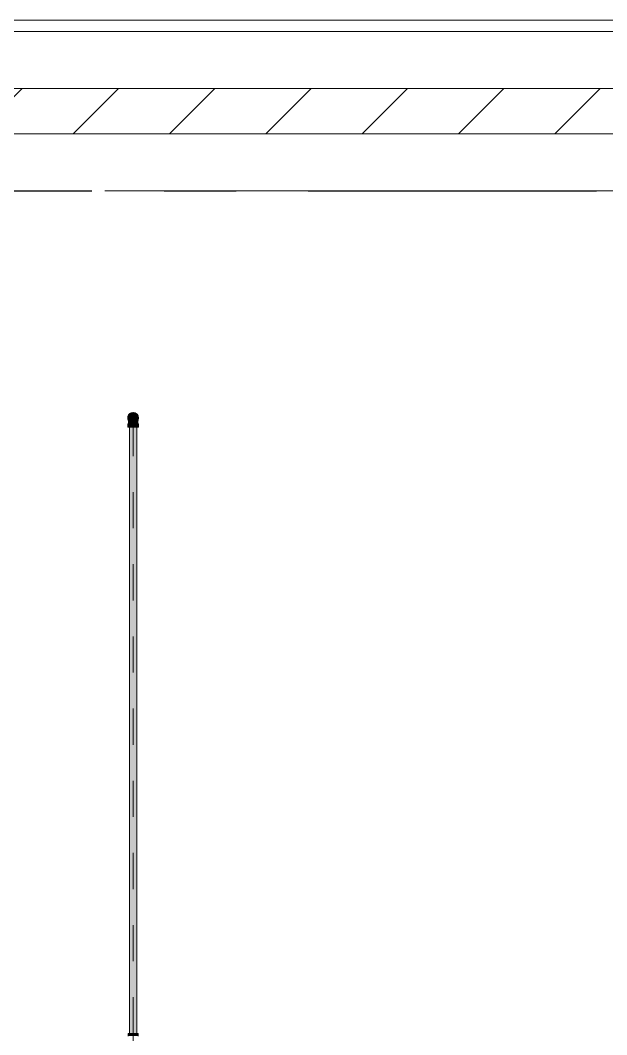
# Model space of a CAD drawing. Header units: millimetres. Extents: x -4000 to 187956, y -58990 to 162485.
# Drawn here: x 91253 to 93835, y 136737 to 141200 of the extents above; entities that cross this region are included whole.
import ezdxf

# ---------------------------------------------------------------- set-up
doc = ezdxf.new("R2010")
doc.units = ezdxf.units.MM
for name, pattern in [('Dash 1_16_', [317.5, 158.75, -158.75]), ('Grid Line', [2222.5, 1270, -317.5, 317.5, -317.5]), ('Grid Line 12_5mm', [2150, 1250, -300, 300, -300])]:
    doc.linetypes.add(name, pattern=pattern)
for name, color, linetype, lineweight in [('A-WALL', 113, 'Continuous', 13), ('A-WALL-PATT', 111, 'Continuous', 13), ('F-SPRN', 3, 'Continuous', 9), ('P-PIPE', 3, 'Continuous', 9), ('P-PIPE-CNTR', 3, 'Continuous', 9), ('S-GRID', 1, 'Continuous', 30)]:
    doc.layers.add(name, color=color, linetype=linetype, lineweight=lineweight)

# ---------------------------------------------------------------- blocks, each defined once
blk = doc.blocks.new('CMF2_NHAXUONG_A_rvt-1-FFS - TANG 1')
at = {"layer": 'A-WALL-PATT', "lineweight": 9}
h = blk.add_hatch(dxfattribs=at)
h.set_pattern_fill('FP_12', color=250, style=0, pattern_type=2)
h.set_pattern_definition([(45, (0, 0), (-212.13203, 212.13203), [])])
h.paths.add_polyline_path([(67549.8, 140700.5), (98249.8, 140700.5), (98249.8, 140900), (67549.8, 140900)])
at = {"layer": 'A-WALL', "color": 50, "lineweight": 15}
for p, q in [((98749.6, 141200), (66999.6, 141200)), ((98749.6, 141150), (66999.6, 141150)), ((67549.8, 140900), (98249.8, 140900)), ((98249.8, 140900), (67549.8, 140900)), ((88350, 140700.5), (98249.8, 140700.5))]:
    blk.add_line(p, q, dxfattribs=at)
at = {"layer": 'A-WALL', "color": 35, "lineweight": 15}
for p, q in [((98749.6, 141200), (80349.8, 141200)), ((88350, 140700.5), (98249.8, 140700.5))]:
    blk.add_line(p, q, dxfattribs=at)
at = {"layer": 'S-GRID', "linetype": 'Grid Line 12_5mm', "lineweight": 9}
blk.add_line((-824.3, 140450), (183641.1, 140450), dxfattribs=at)
blk = doc.blocks.new('Sprinkler_Up - DN20-V94-FFS - TANG 1')
at = {"layer": 'F-SPRN', "transparency": 33554534}
for points in [[(-22.2, 0), (-3.9, 0.7), (-1.7, 2.9), (-1.2, 3.5), (-0.6, 4), (0.6, 4), (1.2, 3.5), (1.7, 2.9), (4.6, 0), (22.2, 0), (18, 13.1), (6.9, 21.2), (-6.9, 21.2), (-18, 13.1), (-20.5, 5.2)], [(0, -21.2), (6.9, -21.2), (18, -13.1), (22.2, 0), (3.9, -0.7), (1.7, -2.9), (1.2, -3.5), (0.6, -4), (-0.6, -4), (-1.2, -3.5), (-1.7, -2.9), (-4.6, 0), (-22.2, 0), (-18, -13.1), (-6.9, -21.2)], [(0, -16.7), (4.3, -16.1), (11.8, -11.8), (16.1, -4.3), (15, 6.3), (11.8, 11.8), (8.3, 14.4), (0, 16.7), (-4.3, 16.1), (-11.8, 11.8), (-16.1, 4.3), (-16.1, -4.3), (-11.8, -11.8), (-8.3, -14.4)], [(0, -15.6), (7.8, -13.5), (13.5, -7.8), (15.1, -4), (14.1, 6.3), (13.5, 7.8), (7.8, 13.5), (0, 15.6), (-7.8, 13.5), (-11, 11), (-15.1, 4), (-15.1, -4), (-11, -11), (-7.8, -13.5)], [(-10.9, -5.5), (-10.9, 5.4), (-14.5, 5.4), (-14.5, -5.5)], [(-7.7, -5.5), (-7.7, 5.4), (-10.9, 5.4), (-10.9, -5.5)], [(0, -5.5), (0, 5.4), (-7.7, 5.4), (-7.7, -5.5)], [(0, 0), (5.7, 0), (2.9, 4.9), (-2.9, 4.9), (-5.7, 0)], [(2.9, -4.9), (5.7, 0), (-5.7, 0), (-2.9, -4.9)], [(-4.6, 0), (4.6, 0), (0, 4.6)], [(0, -4.6), (4.6, 0), (-4.6, 0)], [(0, -2.6), (1.3, 0), (-1.8, 0)], [(-1.3, 0), (1.8, 0), (0, 2.6)], [(7.7, -5.5), (7.7, 5.4), (0, 5.4), (0, -5.5)], [(10.9, -5.5), (10.9, 5.4), (7.7, 5.4), (7.7, -5.5)], [(14.5, -5.5), (14.5, 5.4), (10.9, 5.4), (10.9, -5.5)]]:
    blk.add_hatch(color=1, dxfattribs=at).paths.add_polyline_path(points)
at = {"layer": 'F-SPRN', "color": 1}
for p, q in [((-11.5, 5.4), (-14.5, 5.4)), ((-14.5, 5.4), (-11.3, 5.4)), ((-14.5, 5.4), (-14.5, 3.7)), ((-14.5, 3.3), (-14.5, 0)), ((-11.5, 5.4), (-11.5, 4)), ((-10.9, 1.9), (-10.9, 3.6)), ((-10.8, 5.4), (-8, 5.4)), ((-8.1, 5.4), (-10.8, 5.4)), ((-8.1, 5.4), (-8.1, 2.8)), ((-8.1, 2.5), (-8.1, 0.7)), ((-7.7, 4.8), (-7.7, 2.7)), ((-7.7, 4.8), (-7.7, 2.7)), ((-7.7, 2.1), (-7.7, 0.5)), ((-7.7, 2.1), (-7.7, 0.5)), ((-6.7, 5.4), (-4.7, 5.4)), ((-5.8, 3.8), (-5.8, 2.2)), ((-2.1, 0), (-2.1, 0)), ((-2.1, 0), (-2.1, -0.1)), ((-0.5, 2), (-0.6, 2)), ((-0.6, 2), (-0.6, 2)), ((0, 2.1), (-0.1, 2.1)), ((2.1, 0), (2.1, 0.1)), ((2.1, 0), (2.1, 0)), ((4.7, 5.4), (6.5, 5.4)), ((7.7, 5.4), (10.8, 5.4)), ((7.7, 5.2), (7.7, 2.7)), ((7.7, 5.2), (7.7, 2.7)), ((7.7, 2.3), (7.7, 0.5)), ((7.7, 2.3), (7.7, 0.5)), ((10.8, 5.4), (8.1, 5.4)), ((8.1, 5.4), (8.1, 2.8)), ((8.1, 2.5), (8.1, 0.4)), ((10.9, 5.4), (14.5, 5.4)), ((10.9, 3.6), (10.9, 0.2)), ((14.5, 5.4), (11.5, 5.4)), ((11.5, 5.4), (11.5, 4)), ((11.5, 3), (11.5, 0.2)), ((14.5, 5.4), (14.5, -5.5)), ((-14.5, -1.3), (-14.5, -3.7)), ((-11.1, -5.5), (-14.5, -5.5)), ((-14.5, -5.5), (-11.5, -5.5)), ((-10.9, -2.6), (-10.9, -1.3)), ((-10.8, -5.5), (-8.1, -5.5)), ((-7.8, -5.5), (-10.8, -5.5)), ((-8.1, -4.2), (-8.1, -5.5)), ((-7.7, -2.7), (-7.7, -4)), ((-7.7, -2.7), (-7.7, -4)), ((-7, -5.5), (-5.8, -5.5)), ((-4.8, -5.5), (-7, -5.5)), ((-5.8, -2.3), (-5.8, -3.8)), ((0, -2.1), (0.1, -2.1)), ((7, -5.5), (4.8, -5.5)), ((5.8, -2.2), (5.8, -3.8)), ((5.8, -5.5), (7, -5.5)), ((7.7, -0.5), (7.7, -2.3)), ((7.7, -0.5), (7.7, -2.3)), ((7.7, -2.7), (7.7, -5.4)), ((7.7, -2.7), (7.7, -5.4)), ((10.8, -5.5), (7.7, -5.5)), ((8.1, -0.4), (8.1, -2.5)), ((8.1, -2.8), (8.1, -5.5)), ((8.1, -5.5), (10.8, -5.5)), ((10.9, -0.2), (10.9, -3.6)), ((14.5, -5.5), (10.9, -5.5)), ((11.5, -0.2), (11.5, -3)), ((11.5, -4), (11.5, -5.5)), ((11.5, -5.5), (14.5, -5.5))]:
    blk.add_line(p, q, dxfattribs=at)
at = {"layer": 'F-SPRN', "color": 1, "flags": 128}
for points in [[(-0.6, 2), (-0.7, 2), (-0.8, 1.9), (-0.9, 1.9), (-0.9, 1.9), (-1, 1.8), (-1.1, 1.8), (-1.2, 1.7), (-1.2, 1.7), (-1.3, 1.6), (-1.4, 1.6), (-1.4, 1.5), (-1.5, 1.5), (-1.5, 1.4), (-1.6, 1.3), (-1.6, 1.3), (-1.7, 1.2), (-1.7, 1.1), (-1.8, 1.1), (-1.8, 1), (-1.9, 0.9), (-1.9, 0.8), (-1.9, 0.8), (-2, 0.7), (-2, 0.6), (-2, 0.5), (-2, 0.5), (-2, 0.4), (-2.1, 0.3), (-2.1, 0.2), (-2.1, 0.1), (-2.1, 0)], [(-0.1, 2.1), (-0.1, 2.1), (-0.2, 2.1), (-0.3, 2.1), (-0.4, 2), (-0.5, 2)], [(2.1, 0.1), (2.1, 0.2), (2.1, 0.2), (2.1, 0.3), (2, 0.4), (2, 0.5), (2, 0.6), (2, 0.7), (1.9, 0.7), (1.9, 0.8), (1.9, 0.9), (1.8, 1), (1.8, 1), (1.8, 1.1), (1.7, 1.2), (1.7, 1.2), (1.6, 1.3), (1.6, 1.4), (1.5, 1.4), (1.4, 1.5), (1.4, 1.5), (1.3, 1.6), (1.3, 1.7), (1.2, 1.7), (1.1, 1.7), (1.1, 1.8), (1, 1.8), (0.9, 1.9), (0.8, 1.9), (0.8, 1.9), (0.7, 2), (0.6, 2), (0.5, 2), (0.4, 2), (0.4, 2), (0.3, 2.1), (0.2, 2.1), (0.1, 2.1), (0, 2.1)], [(-2.1, -0.1), (-2.1, -0.2), (-2.1, -0.2), (-2.1, -0.3)], [(-2.1, -0.3), (-2, -0.4), (-2, -0.5), (-2, -0.6), (-2, -0.7), (-1.9, -0.7), (-1.9, -0.8), (-1.9, -0.9), (-1.8, -1), (-1.8, -1), (-1.8, -1.1), (-1.7, -1.2), (-1.7, -1.2), (-1.6, -1.3), (-1.6, -1.4), (-1.5, -1.4), (-1.4, -1.5), (-1.4, -1.5), (-1.3, -1.6), (-1.3, -1.7), (-1.2, -1.7), (-1.1, -1.7), (-1.1, -1.8), (-1, -1.8), (-0.9, -1.9), (-0.8, -1.9), (-0.8, -1.9), (-0.7, -2), (-0.6, -2), (-0.5, -2), (-0.4, -2), (-0.4, -2), (-0.3, -2.1), (-0.2, -2.1), (-0.1, -2.1), (0, -2.1)], [(0.1, -2.1), (0.1, -2.1), (0.2, -2.1), (0.3, -2.1), (0.4, -2), (0.5, -2), (0.6, -2), (0.6, -2), (0.7, -2), (0.8, -1.9), (0.9, -1.9), (0.9, -1.9), (1, -1.8), (1.1, -1.8), (1.2, -1.7), (1.2, -1.7), (1.3, -1.6), (1.4, -1.6), (1.4, -1.5), (1.5, -1.5), (1.5, -1.4), (1.6, -1.3), (1.6, -1.3), (1.7, -1.2), (1.7, -1.1), (1.8, -1.1), (1.8, -1), (1.9, -0.9), (1.9, -0.8), (1.9, -0.8), (2, -0.7), (2, -0.6), (2, -0.5), (2, -0.5), (2, -0.4), (2.1, -0.3), (2.1, -0.2), (2.1, -0.1), (2.1, 0)]]:
    blk.add_lwpolyline(points, dxfattribs=at)
at = {"layer": 'F-SPRN', "color": 1}
for radius, start, end in [(22.2, 360, 180), (21.9, 165.6773, 179.2615), (21.9, 144.7698, 162.401), (21.9, 126.6942, 143.2701), (16.7, 167.6802, 180), (16.7, 167.6802, 180), (16.7, 157.6142, 164.9693), (16.7, 157.6142, 164.9693), (15.6, 166.4265, 180), (15.6, 166.4265, 180), (15.6, 156.3845, 165), (15.6, 156.3845, 165), (16.7, 136.7213, 149.931), (16.7, 136.7213, 149.931), (15.6, 150.9409, 156.0102), (15.6, 150.9409, 156.0102), (15.6, 138.4214, 150), (15.6, 138.4214, 150), (21.9, 108.2621, 125.7507), (16.7, 121.4181, 130.5751), (16.7, 121.4181, 130.5751), (15.6, 120.5262, 133.2078), (15.6, 120.5262, 133.2078), (16.7, 106.5995, 120), (16.7, 106.5995, 120), (15.6, 114.4363, 119.9813), (15.6, 114.4363, 119.9813), (21.9, 99.348, 107.901), (4.63, 155.7832, 180), (4.63, 155.7832, 180), (16.7, 96.4143, 105), (16.7, 96.4143, 105), (4.63, 109.0192, 138.2703), (4.63, 109.0192, 138.2703), (21.9, 90.145, 98.8503), (15.6, 95.5762, 100.6843), (15.6, 95.5762, 100.6843), (2.56, 109.0192, 168.8278), (2.56, 109.0192, 168.8278), (2.04, 109.0192, 180), (16.7, 83.0684, 90), (16.7, 83.0684, 90), (4.63, 17.9592, 90), (4.63, 17.9592, 90), (3.81, 57.0577, 90), (2.56, 14.5599, 90), (2.56, 14.5599, 90), (2.04, 10.4703, 90), (21.9, 72.5583, 89.4624), (15.6, 75.573, 80.5892), (15.6, 75.573, 80.5892), (3.81, 16.1605, 43.8358), (15.6, 67.5614, 74.5481), (15.6, 67.5614, 74.5481), (16.7, 60, 75), (16.7, 60, 75), (15.6, 60.0187, 65.5637), (15.6, 60.0187, 65.5637), (21.9, 54.2493, 71.7379), (15.6, 46.7922, 60), (15.6, 46.7922, 60), (16.7, 49.4249, 58.5819), (16.7, 49.4249, 58.5819), (15.6, 30, 41.5786), (15.6, 30, 41.5786), (16.7, 30, 43.2787), (16.7, 30, 43.2787), (21.9, 36.7299, 53.3058), (15.6, 23.9898, 29.5646), (15.6, 23.9898, 29.5646), (15.6, 15, 23.6155), (15.6, 15, 23.6155), (15.6, 360, 13.6618), (15.6, 0, 13.6618), (16.7, 15, 22.3858), (16.7, 15, 22.3858), (16.7, 360, 12.3198), (16.7, 0, 12.3198), (21.9, 17.599, 35.2302), (21.9, 0.7385, 14.3227), (22.2, 180, 360), (21.9, 180.7385, 194.3227), (21.9, 195.1849, 215.2302), (21.9, 216.7299, 233.3058), (16.7, 180, 192.3198), (16.7, 180, 192.3198), (16.7, 195.0307, 204.6121), (16.7, 195.0307, 204.6121), (15.6, 181.9082, 193.6618), (15.6, 181.9082, 193.6618), (15.6, 197.3339, 209.5646), (15.6, 197.3339, 209.5646), (16.7, 210.069, 223.2787), (16.7, 210.069, 223.2787), (15.6, 212.5472, 221.5786), (15.6, 212.5472, 221.5786), (21.9, 234.2493, 251.7379), (16.7, 229.4249, 238.5819), (16.7, 229.4249, 238.5819), (15.6, 233.795, 240), (15.6, 233.795, 240), (16.7, 240, 255), (16.7, 240, 255), (15.6, 240.0187, 254.5481), (15.6, 240.0187, 254.5481), (21.9, 252.5583, 269.4624), (4.63, 197.9592, 0), (4.63, 197.9592, 360), (15.6, 255, 267.64), (15.6, 255, 267.64), (3.81, 196.1605, 360), (2.56, 191.1677, 0), (2.56, 191.1677, 360), (2.04, 190.4703, 0), (16.7, 263.0684, 270), (16.7, 263.0684, 270), (21.9, 270.145, 278.8503), (15.6, 275.5762, 280.6843), (15.6, 275.5762, 280.6843), (16.7, 276.4143, 285), (16.7, 276.4143, 285), (21.9, 279.348, 287.901), (16.7, 286.5995, 300), (16.7, 286.5995, 300), (15.6, 294.4363, 299.9813), (15.6, 294.4363, 299.9813), (21.9, 288.2621, 305.7507), (15.6, 300, 313.2078), (15.6, 300, 313.2078), (16.7, 301.4181, 310.5751), (16.7, 301.4181, 310.5751), (15.6, 318.4214, 330), (15.6, 318.4214, 330), (16.7, 316.7213, 330), (16.7, 316.7213, 330), (21.9, 306.6942, 323.2701), (15.6, 330.4354, 345), (15.6, 330.4354, 336.3845), (15.6, 339.6139, 345), (15.6, 346.3382, 360), (15.6, 346.3382, 360), (16.7, 335.3879, 345), (16.7, 335.3879, 345), (16.7, 347.6802, 360), (16.7, 347.6802, 360), (21.9, 324.7698, 344.8151), (21.9, 345.6773, 359.2615)]:
    blk.add_arc((0, 0), radius, start, end, dxfattribs=at)
blk = doc.blocks.new('Steel_Elbow_Threaded_HoaPhat - Standard-V87-FFS - TANG 1')
at = {"layer": 'P-PIPE', "lineweight": 13, "transparency": 33554534}
for points in [[(46650, 139426), (46656.2, 139426.8), (46662.1, 139429.2), (46667.1, 139433), (46670.9, 139438), (46673.3, 139443.8), (46674.1, 139450.1), (46673.3, 139456.4), (46670.9, 139462.1), (46667.1, 139467.1), (46662.1, 139471), (46656.2, 139473.4), (46650, 139474.2), (46643.8, 139473.4), (46637.9, 139471), (46633, 139467.1), (46629.1, 139462.1), (46626.7, 139456.3), (46625.9, 139450.1), (46626.7, 139443.8), (46629.1, 139438), (46633, 139433), (46637.9, 139429.2), (46643.8, 139426.8)], [(46633, 139409.5), (46650, 139409.5), (46650, 139424.7), (46625.9, 139424.7), (46626.7, 139409.5), (46629.1, 139409.5)], [(46674.1, 139409.5), (46673.3, 139424.7), (46650, 139424.7), (46650, 139409.5), (46673.3, 139409.5)]]:
    blk.add_hatch(color=1, dxfattribs=at).paths.add_polyline_path(points)
h = blk.add_hatch(color=1, dxfattribs=at)
h.paths.add_polyline_path([(46633.1, 139434.9), (46630.5, 139439.5), (46631.4, 139435.6)])
h.paths.add_polyline_path([(46630.4, 139424.7), (46650, 139424.7), (46650, 139428.9), (46642.8, 139430.2), (46644.1, 139428.3), (46636.6, 139433), (46632.6, 139437.1), (46633.8, 139431.9), (46631.4, 139435.6), (46629.1, 139441.6), (46629.4, 139433), (46630.5, 139433.3), (46630.6, 139429.2), (46629.3, 139428.9)])
h = blk.add_hatch(color=1, dxfattribs=at)
h.paths.add_polyline_path([(46657.2, 139430.2), (46659.7, 139430.2), (46655.9, 139428.3)])
h.paths.add_polyline_path([(46668.3, 139424.7), (46669.7, 139428.5), (46669.9, 139435.9), (46670.2, 139440), (46668.8, 139439.5), (46662.8, 139432.6), (46657.2, 139430.2), (46650, 139428.9), (46650, 139424.7), (46666, 139424.7)])
h.paths.add_polyline_path([(46665.7, 139433.4), (46666.1, 139435.6), (46668.2, 139436.4)])
at = {"layer": 'P-PIPE', "color": 20, "lineweight": 13}
for p, q in [((46628.9, 139450.1), (46628.9, 139450.1)), ((46628.9, 139442.9), (46628.9, 139443.6)), ((46628.9, 139442.2), (46628.9, 139442.9)), ((46628.9, 139439), (46628.9, 139439.8)), ((46628.9, 139438.2), (46628.9, 139439)), ((46629, 139452.6), (46629.1, 139453.5)), ((46629.5, 139455.1), (46629.7, 139455.9)), ((46633, 139462.7), (46633.6, 139463.4)), ((46634.7, 139464.7), (46635.3, 139465.3)), ((46636.5, 139466.4), (46637.2, 139466.9)), ((46637.2, 139466.9), (46637.9, 139467.4)), ((46639.3, 139468.3), (46640, 139468.7)), ((46641.6, 139469.5), (46642.3, 139469.8)), ((46642.3, 139469.8), (46643.1, 139470.1)), ((46649.8, 139471.2), (46650, 139471.2)), ((46652.5, 139471.1), (46653.4, 139471)), ((46661.2, 139468), (46661.9, 139467.5)), ((46664.6, 139465.4), (46665.2, 139464.8)), ((46666.3, 139463.6), (46666.8, 139462.9)), ((46666.8, 139462.9), (46667.3, 139462.2)), ((46667.3, 139462.2), (46667.8, 139461.5)), ((46667.8, 139461.5), (46668.2, 139460.8)), ((46668.2, 139460.8), (46668.7, 139460.1)), ((46668.7, 139460.1), (46669, 139459.3)), ((46669, 139459.3), (46669.4, 139458.5)), ((46670.3, 139456.2), (46670.5, 139455.3)), ((46670.8, 139453.7), (46671, 139452.8)), ((46671.1, 139451.2), (46671.2, 139450.3)), ((46671.2, 139450.3), (46671.2, 139450.1)), ((46671.2, 139450.1), (46671.2, 139450.1)), ((46671.2, 139445.1), (46671.2, 139444.4)), ((46671.2, 139444.4), (46671.2, 139443.8)), ((46671.2, 139443.8), (46671.2, 139443.1)), ((46671.2, 139439.2), (46671.2, 139438.4)), ((46625.9, 139424.7), (46625.9, 139409.5)), ((46630.3, 139424.7), (46625.9, 139424.7)), ((46650, 139424.7), (46625.9, 139424.7)), ((46625.9, 139409.5), (46633, 139409.5)), ((46625.9, 139409.5), (46650, 139409.5)), ((46628.9, 139424.7), (46642.8, 139424.7)), ((46630.1, 139424.7), (46631.7, 139424.7)), ((46633, 139424.7), (46630.3, 139424.7)), ((46631.7, 139424.7), (46632.8, 139424.7)), ((46633.8, 139424.7), (46636.4, 139424.7)), ((46633.8, 139409.5), (46637.9, 139409.5)), ((46642.7, 139424.7), (46634, 139424.7)), ((46636.4, 139424.7), (46642.8, 139424.7)), ((46638.2, 139409.5), (46650, 139409.5)), ((46643.7, 139424.7), (46650, 139424.7)), ((46643.7, 139424.7), (46650, 139424.7)), ((46650, 139424.7), (46643.8, 139424.7)), ((46656.2, 139424.7), (46650, 139424.7)), ((46674.1, 139424.7), (46650, 139424.7)), ((46650, 139424.7), (46656.3, 139424.7)), ((46650, 139424.7), (46656.3, 139424.7)), ((46650, 139409.5), (46661.8, 139409.5)), ((46650, 139409.5), (46674.1, 139409.5)), ((46657.2, 139424.7), (46663.6, 139424.7)), ((46657.2, 139424.7), (46671.2, 139424.7)), ((46666, 139424.7), (46657.3, 139424.7)), ((46662.1, 139409.5), (46666.2, 139409.5)), ((46663.6, 139424.7), (46666.2, 139424.7)), ((46668.5, 139424.7), (46667.1, 139424.7)), ((46667.1, 139409.5), (46674.1, 139409.5)), ((46667.2, 139424.7), (46668.3, 139424.7)), ((46674.1, 139424.7), (46668.5, 139424.7)), ((46674.1, 139409.5), (46674.1, 139424.7))]:
    blk.add_line(p, q, dxfattribs=at)
at = {"layer": 'P-PIPE', "color": 20, "lineweight": 13, "flags": 128}
for points in [[(46628.9, 139450.1), (46628.9, 139450.9), (46628.9, 139451.8), (46629, 139452.6)], [(46628.9, 139449.7), (46628.9, 139449.9), (46628.9, 139450), (46628.9, 139450.1)], [(46628.9, 139449.3), (46628.9, 139449.5), (46628.9, 139449.7)], [(46628.9, 139448.4), (46628.9, 139448.7), (46628.9, 139449), (46628.9, 139449.3)], [(46628.9, 139447.5), (46628.9, 139448), (46628.9, 139448.4)], [(46628.9, 139446.1), (46628.9, 139446.6), (46628.9, 139447.1), (46628.9, 139447.5)], [(46628.9, 139444.9), (46628.9, 139445.5), (46628.9, 139446.1)], [(46628.9, 139443.6), (46628.9, 139444.3), (46628.9, 139444.9)], [(46628.9, 139439.8), (46628.9, 139440.6), (46628.9, 139441.4), (46628.9, 139442.2)], [(46628.9, 139424.7), (46628.9, 139425.7), (46628.9, 139426.7), (46628.9, 139427.7), (46628.9, 139428.7), (46628.9, 139429.7), (46628.9, 139430.7), (46628.9, 139431.7), (46628.9, 139432.7), (46628.9, 139433.6), (46628.9, 139434.6), (46628.9, 139435.5), (46628.9, 139436.4), (46628.9, 139437.3), (46628.9, 139438.2)], [(46629.1, 139453.5), (46629.3, 139454.3), (46629.5, 139455.1)], [(46629.7, 139455.9), (46629.9, 139456.7), (46630.2, 139457.5), (46630.5, 139458.3), (46630.9, 139459.1), (46631.2, 139459.9)], [(46631.2, 139459.9), (46631.6, 139460.6), (46632.1, 139461.3)], [(46632.1, 139461.3), (46632.5, 139462), (46633, 139462.7)], [(46633.6, 139463.4), (46634.1, 139464), (46634.7, 139464.7)], [(46635.3, 139465.3), (46635.9, 139465.8), (46636.5, 139466.4)], [(46637.9, 139467.4), (46638.6, 139467.9), (46639.3, 139468.3)], [(46640, 139468.7), (46640.8, 139469.1), (46641.6, 139469.5)], [(46643.1, 139470.1), (46643.9, 139470.3), (46644.8, 139470.6)], [(46644.8, 139470.6), (46645.6, 139470.8), (46646.4, 139470.9)], [(46646.4, 139470.9), (46647.2, 139471.1), (46648.1, 139471.1)], [(46648.1, 139471.1), (46648.9, 139471.2), (46649.8, 139471.2)], [(46650, 139471.2), (46650.8, 139471.2), (46651.7, 139471.2), (46652.5, 139471.1)], [(46653.4, 139471), (46654.2, 139470.8), (46655, 139470.6)], [(46655, 139470.6), (46655.8, 139470.4), (46656.7, 139470.2)], [(46656.7, 139470.2), (46657.5, 139469.9), (46658.2, 139469.6), (46659, 139469.2), (46659.8, 139468.8)], [(46659.8, 139468.8), (46660.5, 139468.4), (46661.2, 139468)], [(46661.9, 139467.5), (46662.6, 139467.1), (46663.3, 139466.5)], [(46663.3, 139466.5), (46663.9, 139466), (46664.6, 139465.4)], [(46665.2, 139464.8), (46665.8, 139464.2), (46666.3, 139463.6)], [(46669.4, 139458.5), (46669.7, 139457.8), (46670, 139457), (46670.3, 139456.2)], [(46670.5, 139455.3), (46670.7, 139454.5), (46670.8, 139453.7)], [(46671, 139452.8), (46671.1, 139452), (46671.1, 139451.2)], [(46671.2, 139450.1), (46671.2, 139450), (46671.2, 139449.9), (46671.2, 139449.8), (46671.2, 139449.6)], [(46671.2, 139449.6), (46671.2, 139449.4), (46671.2, 139449.1)], [(46671.2, 139449.1), (46671.2, 139448.8), (46671.2, 139448.5), (46671.2, 139448.1)], [(46671.2, 139448.1), (46671.2, 139447.7), (46671.2, 139447.2)], [(46671.2, 139447.2), (46671.2, 139446.7), (46671.2, 139446.2)], [(46671.2, 139446.2), (46671.2, 139445.6), (46671.2, 139445.1)], [(46671.2, 139443.1), (46671.2, 139442.4), (46671.2, 139441.6), (46671.2, 139440.9), (46671.2, 139440.1), (46671.2, 139439.2)], [(46671.2, 139438.4), (46671.2, 139437.5), (46671.2, 139436.6), (46671.2, 139435.7), (46671.2, 139434.8), (46671.2, 139433.9), (46671.2, 139432.9), (46671.2, 139432), (46671.2, 139431), (46671.2, 139430), (46671.2, 139429), (46671.2, 139428), (46671.2, 139427), (46671.2, 139426), (46671.2, 139424.9), (46671.2, 139424.7)]]:
    blk.add_lwpolyline(points, dxfattribs=at)
at = {"layer": 'P-PIPE', "color": 20, "lineweight": 13}
for radius, start, end in [(24.1, 90, 270), (24.1, 165, 270), (24.1, 90, 164.8633), (24.1, 164.8633, 165), (21.1, 172.2328, 178.0289), (21.1, 181.9562, 187.2796), (21.1, 165.7343, 170), (21.1, 195.0335, 203.6422), (21.1, 154.6252, 162.3991), (21.1, 205.3678, 209.9924), (21.1, 150.0026, 154.1966), (21.1, 213.7408, 218.4146), (21.1, 130, 141.5729), (21.1, 218.9512, 230), (21.1, 112.9314, 123.6981), (21.1, 99.9303, 104.963), (21.1, 91.1041, 98.9613), (24.1, 270, 90), (24.1, 270, 90), (21.1, 75.037, 90), (21.1, 54.2198, 67.6765), (21.1, 38.4271, 50), (21.1, 310, 321.0488), (21.1, 321.5854, 326.2592), (21.1, 25.3748, 29.9974), (21.1, 330.0076, 334.6322), (21.1, 17.6009, 24.7351), (21.1, 336.3578, 344.9665), (21.1, 10, 14.2657), (21.1, 345.7465, 350), (21.1, 1.9711, 7.7672), (21.1, 352.7204, 358.0438), (21.1, 234.1976, 239.9895), (21.1, 240.7988, 247.0623), (21.1, 255.0343, 270), (21.1, 270, 275.2662), (21.1, 279.9464, 284.9657), (21.1, 292.3295, 305.8024)]:
    blk.add_arc((46650, 139450.1), radius, start, end, dxfattribs=at)
blk = doc.blocks.new('Steel_Transition_Threaded_HoaPhat - Standard-V92-FFS - TANG 1')
at = {"layer": 'P-PIPE', "lineweight": 13, "transparency": 33554534}
h = blk.add_hatch(color=1, dxfattribs=at)
h.paths.add_polyline_path([(49550, 139427.6), (49555.8, 139428.4), (49561.3, 139430.6), (49565.9, 139434.2), (49569.5, 139438.8), (49571.7, 139444.3), (49572.5, 139450.1), (49571.5, 139456.4), (49569.5, 139461.3), (49565.9, 139466), (49561.3, 139469.6), (49555.8, 139471.8), (49550, 139472.6), (49544.2, 139471.8), (49538.8, 139469.6), (49534.1, 139466), (49530.5, 139461.3), (49528.3, 139455.9), (49527.5, 139450.1), (49528.3, 139444.3), (49530.5, 139438.8), (49534.1, 139434.2), (49538.8, 139430.6), (49544.2, 139428.4)])
h.paths.add_polyline_path([(49550, 139430), (49544.8, 139430.7), (49540, 139432.7), (49535.8, 139435.9), (49532.6, 139440), (49530.6, 139444.9), (49529.9, 139450.1), (49531, 139456.4), (49532.6, 139460.1), (49535.8, 139464.3), (49540, 139467.5), (49544.8, 139469.5), (49550, 139470.2), (49555.2, 139469.5), (49560.1, 139467.5), (49564.2, 139464.3), (49569, 139456.4), (49569.4, 139455.3), (49570.1, 139450.1), (49569.4, 139444.9), (49567.4, 139440), (49564.2, 139435.9), (49560.1, 139432.7), (49555.2, 139430.7)])
for points in [[(49550, 139430), (49550, 139433.7), (49541.8, 139435.9), (49535.8, 139441.9), (49533.6, 139450.1), (49535.8, 139458.3), (49541.8, 139464.3), (49550, 139466.5), (49550, 139470.2), (49544.8, 139469.5), (49540, 139467.5), (49535.8, 139464.3), (49531, 139456.4), (49530.6, 139455.3), (49529.9, 139450.1), (49530.6, 139444.9), (49532.6, 139440), (49535.8, 139435.9), (49540, 139432.7), (49544.8, 139430.7)], [(49550, 139431.6), (49554.8, 139432.2), (49559.3, 139434.1), (49563.1, 139437), (49566, 139440.8), (49567.9, 139445.3), (49568.5, 139450.1), (49567.2, 139456.4), (49566, 139459.3), (49563.1, 139463.2), (49559.3, 139466.1), (49554.8, 139468), (49550, 139468.6), (49545.2, 139468), (49540.8, 139466.1), (49536.9, 139463.2), (49532.8, 139456.4), (49532.1, 139454.9), (49531.5, 139450.1), (49532.1, 139445.3), (49534, 139440.8), (49536.9, 139437), (49540.8, 139434.1), (49545.2, 139432.2)], [(49550, 139430), (49555.2, 139430.7), (49560.1, 139432.7), (49564.2, 139435.9), (49567.4, 139440), (49569.4, 139444.9), (49570.1, 139450.1), (49569, 139456.4), (49567.4, 139460.1), (49564.2, 139464.3), (49560.1, 139467.5), (49555.2, 139469.5), (49550, 139470.2), (49550, 139466.5), (49558.2, 139464.3), (49564.2, 139458.3), (49566.4, 139450.1), (49564.2, 139441.9), (49558.2, 139435.9), (49550, 139433.7)]]:
    blk.add_hatch(color=1, dxfattribs=at).paths.add_polyline_path(points)
at = {"layer": 'P-PIPE', "color": 20, "lineweight": 13}
for radius, start, end in [(22.5, 90, 270), (22.5, 90, 270), (20.1, 166.0499, 193.9501), (20.1, 161.6229, 165), (20.1, 197.2551, 210), (20.1, 150, 161.6229), (18.5, 166.5939, 193.4061), (18.5, 166.5939, 193.4061), (18.5, 159.9387, 165), (18.5, 159.9387, 165), (18.5, 195, 202.3768), (18.5, 195, 202.3768), (20.1, 128.8856, 148.1553), (20.1, 211.8447, 231.1144), (16.4, 168.5467, 178.9063), (16.4, 184.8393, 191.4533), (18.5, 136.4297, 150), (18.5, 136.4297, 150), (18.5, 210, 223.5703), (18.5, 210, 223.5703), (16.4, 158.0319, 163.506), (16.4, 143.5463, 150), (16.4, 210.6635, 216.4537), (18.5, 123.4976, 133.2041), (18.5, 123.4976, 133.2041), (18.5, 226.7959, 236.5024), (18.5, 226.7959, 236.5024), (20.1, 109.6859, 125.0043), (16.4, 230.4733, 236.6389), (16.4, 121.0738, 128.0319), (18.5, 106.819, 120), (18.5, 106.819, 120), (18.5, 240, 255), (18.5, 240, 255), (16.4, 115.1607, 120), (16.4, 240, 246.5955), (16.4, 107.4657, 111.9681), (16.4, 250.3629, 255), (20.1, 100.9975, 105), (18.5, 91.4353, 103.2046), (18.5, 91.4353, 103.2046), (16.4, 96.2132, 104.6042), (20.1, 90.5246, 98.5089), (16.4, 264.1652, 268.506), (22.5, 270, 90), (22.5, 270, 90), (18.5, 78.0986, 90), (18.5, 78.0986, 90), (20.1, 75.0607, 87.9279), (16.4, 276.2132, 283.9063), (18.5, 60, 75), (18.5, 60, 75), (16.4, 66.9681, 72.9388), (16.4, 287.4657, 291.9681), (20.1, 54.9957, 75), (18.5, 286.819, 300), (18.5, 286.819, 300), (16.4, 293.4045, 300), (16.4, 50.4733, 56.6389), (18.5, 46.7959, 56.5024), (18.5, 46.7959, 56.5024), (18.5, 303.4976, 313.2041), (18.5, 303.4976, 313.2041), (20.1, 31.8447, 51.1144), (20.1, 308.8856, 328.1553), (16.4, 30, 38.0319), (18.5, 30, 43.5703), (18.5, 30, 43.5703), (18.5, 316.4297, 330), (18.5, 316.4297, 330), (16.4, 338.0319, 342.8691), (16.4, 353.5463, 8.0319), (18.5, 337.6232, 345), (18.5, 337.6232, 345), (20.1, 18.3771, 30), (18.5, 15, 20.0613), (18.5, 15, 20.0613), (20.1, 330, 342.7449), (18.5, 346.5939, 13.4061), (18.5, 346.5939, 13.4061), (20.1, 15, 18.3771), (20.1, 346.0499, 13.9501), (20.1, 234.9957, 255), (20.1, 255.0607, 267.9279), (18.5, 258.0986, 270), (18.5, 258.0986, 270), (20.1, 270.5246, 278.5089), (18.5, 271.4353, 283.2046), (18.5, 271.4353, 283.2046), (20.1, 280.9975, 285), (20.1, 289.6859, 305.0043)]:
    blk.add_arc((49550, 139450.1), radius, start, end, dxfattribs=at)

msp = doc.modelspace()

# ---------------------------------------------------------------- block references
at = {"lineweight": 5}
msp.add_blockref('CMF2_NHAXUONG_A_rvt-1-FFS - TANG 1', (0, 0), dxfattribs=at)

# ---------------------------------------------------------------- next in the draw order: hatches: boundary and pattern name
at = {"layer": 'P-PIPE', "transparency": 33554534}
for points in [[(91741.7, 139435.6), (91742.8, 139437.6), (91741.7, 139441.7), (91742.8, 139445.9), (91745.8, 139449), (91757.2, 139454.3), (91758.4, 139458.4), (91757.2, 139462.6), (91755.9, 139464.3), (91750, 139466.8), (91741.7, 139464.6), (91735.5, 139458.4), (91733.3, 139450.1), (91735.5, 139441.7), (91738.2, 139438.3)], [(91750, 139433.4), (91758.4, 139435.6), (91761.8, 139438.3), (91766.1, 139445.8), (91766.1, 139454.4), (91761.8, 139461.9), (91758.4, 139464.6), (91750, 139466.8), (91745.7, 139466.2), (91738.2, 139461.9), (91733.9, 139454.4), (91733.9, 139445.8), (91738.2, 139438.3), (91741.7, 139435.6)], [(91750, 136742.6), (91750, 139409.5), (91733.3, 139409.5), (91733.9, 136742.6), (91745.7, 136742.6)], [(91750, 136742.6), (91766.7, 136742.6), (91766.1, 139409.5), (91750, 139409.5), (91750, 136828.3)], [(91750, 136730.8), (91772.5, 136730.8), (91771.7, 136742.6), (91727.5, 136742.6), (91728.3, 136730.8), (91744.2, 136730.8)]]:
    msp.add_hatch(color=1, dxfattribs=at).paths.add_polyline_path(points)

# ---------------------------------------------------------------- next in the draw order: linework, layer by layer
at = {"layer": 'P-PIPE', "color": 20, "lineweight": 13}
for p, q in [((91733.3, 139409.5), (91733.3, 136742.6)), ((91737.9, 139409.5), (91733.3, 139409.5)), ((91761.8, 139409.5), (91738.2, 139409.5)), ((91766.7, 139409.5), (91762.1, 139409.5)), ((91766.7, 136742.6), (91766.7, 139409.5)), ((91727.5, 136742.6), (91727.5, 136730.8)), ((91730.5, 136742.6), (91727.5, 136742.6)), ((91772.5, 136742.6), (91727.5, 136742.6)), ((91733.2, 136742.6), (91730.5, 136742.6)), ((91733.3, 136742.6), (91733.9, 136742.6)), ((91734, 136742.6), (91738.2, 136742.6)), ((91738.1, 136742.6), (91734.1, 136742.6)), ((91738.7, 136742.6), (91761.3, 136742.6)), ((91761.3, 136742.6), (91738.8, 136742.6)), ((91761.8, 136742.6), (91766, 136742.6)), ((91765.9, 136742.6), (91761.9, 136742.6)), ((91766.1, 136742.6), (91766.7, 136742.6)), ((91772.5, 136742.6), (91766.8, 136742.6)), ((91772.5, 136730.8), (91772.5, 136742.6))]:
    msp.add_line(p, q, dxfattribs=at)
at = {"layer": 'P-PIPE', "color": 1}
for centre, radius, start, end in [((91750, 139450.1), 16.7, 170.1108, 177.203), ((91750, 139450.1), 16.7, 182.797, 189.8892), ((91750, 139450.1), 16.7, 190.2154, 195.2487), ((91750, 139450.1), 16.7, 157.579, 164.2722), ((91750, 139450.1), 16.7, 231.8726, 237.203), ((91750, 139441.7), 8.35, 172.0327, 181.5407), ((91750, 139441.7), 8.35, 199.9004, 209.0413), ((91750, 139441.7), 8.35, 131.0366, 150), ((91750, 139441.7), 8.35, 226.6998, 237.8461), ((91750, 139441.7), 8.35, 115.6806, 125.5287), ((91750, 139441.7), 8.35, 100.6842, 114.0387), ((91750, 139441.7), 8.35, 249.0027, 259.2369), ((91750, 139441.7), 8.35, 90, 100.6842), ((91750, 139458.4), 8.35, 270, 280.6842), ((91750, 139458.4), 8.35, 69.0027, 79.2369), ((91750, 139458.4), 8.35, 316.3183, 330), ((91750, 139458.4), 8.35, 20.1285, 29.0413), ((91750, 139458.4), 8.35, 8.0385, 17.9918), ((91750, 139458.4), 8.35, 352.2824, 1.6717), ((91750, 139450.1), 16.7, 46.0317, 57.203), ((91750, 139450.1), 16.7, 308.1274, 313.9683), ((91750, 139450.1), 16.7, 39.3092, 45.2846), ((91750, 139450.1), 16.7, 314.7154, 320.6908), ((91750, 139450.1), 16.7, 32.3031, 39.2955), ((91750, 139450.1), 16.7, 26.1093, 31.0974), ((91750, 139450.1), 16.7, 328.9026, 336.686), ((91750, 139450.1), 16.7, 16.9375, 22.421), ((91750, 139450.1), 16.7, 337.2636, 343.0625), ((91750, 139450.1), 16.7, 4.3093, 9.8892), ((91750, 139450.1), 16.7, 264.6626, 273.5288)]:
    msp.add_arc(centre, radius, start, end, dxfattribs=at)
at = {"layer": 'P-PIPE-CNTR', "color": 1, "linetype": 'Dash 1_16_'}
for p, q in [((91725, 139450.1), (91727.5, 139450.1)), ((91727.8, 139450.1), (91731.5, 139450.1)), ((91731.5, 139450.1), (91733.3, 139450.1)), ((91736.9, 139450.1), (91740.4, 139450.1)), ((91740.4, 139450.1), (91742.3, 139450.1)), ((91745.4, 139450.1), (91747.6, 139450.1)), ((91748.7, 139450.1), (91750, 139450.1)), ((91750, 139472.6), (91750, 139475.1)), ((91750, 139471.2), (91750, 139472.6)), ((91750, 139468.6), (91750, 139470.2)), ((91750, 139463.6), (91750, 139465.2)), ((91750, 139459.8), (91750, 139462.6)), ((91750, 139456.4), (91750, 139459.1)), ((91750, 139452.6), (91750, 139454.3)), ((91750, 139450.1), (91750, 139452.1)), ((91750, 139448), (91750, 139450.1)), ((91750, 139450.1), (91751.3, 139450.1)), ((91750, 139445.9), (91750, 139447.5)), ((91750, 139441.1), (91750, 139444.6)), ((91750, 139438.1), (91750, 139440.4)), ((91750, 139435), (91750, 139436.5)), ((91751.8, 139450.1), (91754.6, 139450.1)), ((91755.7, 139450.1), (91763.5, 139450.1)), ((91766.4, 139450.1), (91768.5, 139450.1)), ((91768.5, 139450.1), (91772.2, 139450.1)), ((91772.5, 139450.1), (91775, 139450.1)), ((91750, 139432.2), (91750, 139433.4)), ((91750, 139430), (91750, 139431.6)), ((91750, 139427.6), (91750, 139428.9)), ((91750, 139425.1), (91750, 139427.6)), ((91750, 136742.6), (91750, 139409.5)), ((91750, 136742.6), (91750, 139409.5))]:
    msp.add_line(p, q, dxfattribs=at)
at = {"layer": 'P-PIPE-CNTR', "color": 20, "lineweight": 13}
for p, q in [((91750, 139449.5), (91750, 139450.1)), ((91750, 139447.7), (91750, 139449.2)), ((91750, 139441.4), (91750, 139446)), ((91750, 139438.8), (91750, 139440.8)), ((91750, 139435.7), (91750, 139437.2)), ((91750, 139432.9), (91750, 139434.1)), ((91750, 139430.5), (91750, 139432.2)), ((91750, 139428), (91750, 139429.4)), ((91750, 139426.1), (91750, 139427.9)), ((91750, 139424.7), (91750, 139426.1)), ((91750, 139409.5), (91750, 139424.7)), ((91750, 136693.6), (91750, 136742.6))]:
    msp.add_line(p, q, dxfattribs=at)
at = {"layer": 'S-GRID', "linetype": 'Grid Line'}
msp.add_line((-824.3, 140450), (183641.1, 140450), dxfattribs=at)

# ---------------------------------------------------------------- next in the draw order: block references
at = {"layer": 'F-SPRN', "color": 1}
msp.add_blockref('Sprinkler_Up - DN20-V94-FFS - TANG 1', (91750, 139450.1), dxfattribs=at)
at = {"layer": 'P-PIPE', "color": 20, "lineweight": 13}
for name, p in [('Steel_Elbow_Threaded_HoaPhat - Standard-V87-FFS - TANG 1', (45100, 0)), ('Steel_Transition_Threaded_HoaPhat - Standard-V92-FFS - TANG 1', (42200, 0))]:
    msp.add_blockref(name, p, dxfattribs=at)

doc.saveas('drawing.dxf')
